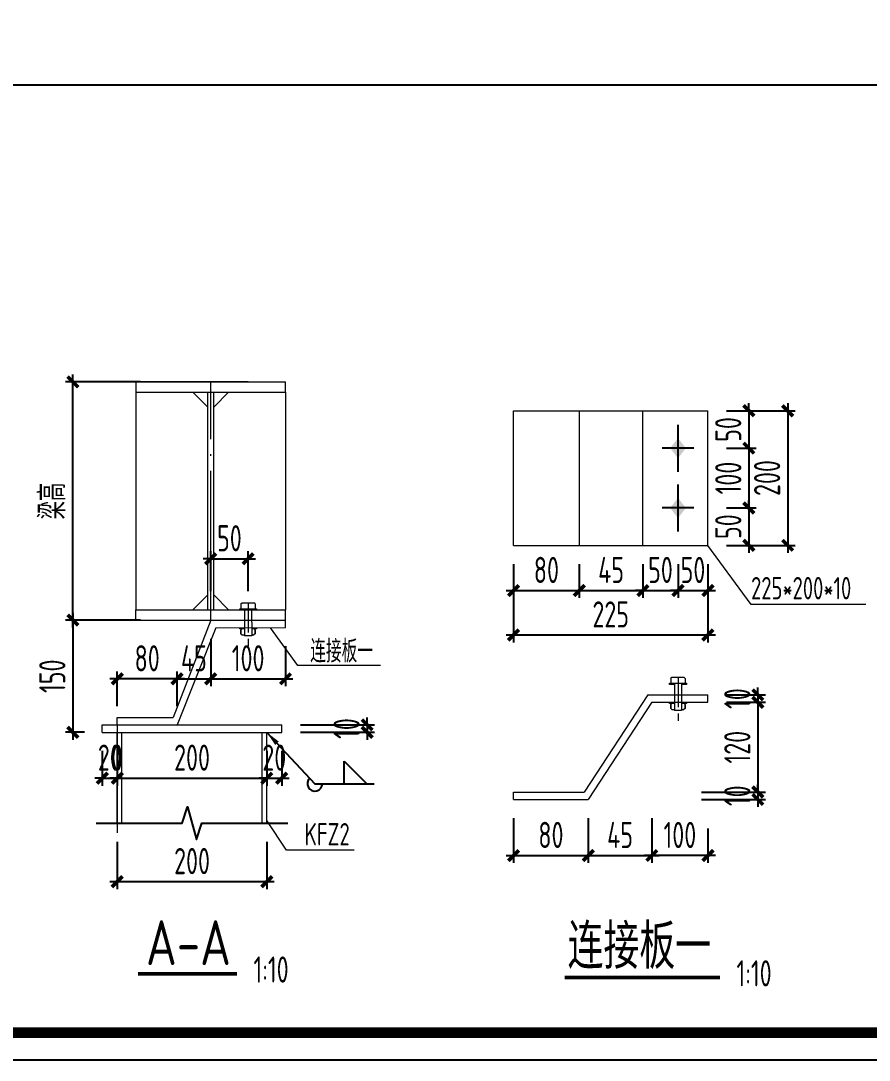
# Model space of a CAD drawing. Extents: x -3102990 to -851544, y -5293060 to -2540151.
# Drawn here: x -1105071 to -1093723, y -2690302 to -2676398 of the extents above; entities that cross this region are included whole.
import ezdxf

# ---------------------------------------------------------------- set-up
doc = ezdxf.new("R2010")
doc.units = 0
doc.header["$LTSCALE"] = 1000
doc.header["$PDMODE"] = 1
doc.linetypes.add('DOTE', pattern=[2.42, 2, -0.2, 0.02, -0.2])
doc.layers.get('0').update_dxf_attribs({"linetype": 'CONTINUOUS'})
doc.layers.get('Defpoints').update_dxf_attribs({"linetype": 'CONTINUOUS'})
for name, color, linetype in [('10', 7, 'CONTINUOUS'), ('AXIS', 253, 'DOTE'), ('BEAM_CON', 4, 'CONTINUOUS'), ('COLU', 7, 'CONTINUOUS'), ('DIM', 3, 'CONTINUOUS'), ('NUM', 7, 'CONTINUOUS'), ('PUB_TITLE', 4, 'CONTINUOUS'), ('TEXT', 7, 'CONTINUOUS'), ('THIN', 7, 'CONTINUOUS'), ('WELD', 7, 'CONTINUOUS')]:
    doc.layers.add(name, color=color, linetype=linetype)
doc.layers.add('yichutu', color=7, linetype='CONTINUOUS', true_color=0xffffff, plot=False)
doc.styles.add('TSSD_Dimension', font='tssdeng.shx', dxfattribs={"width": 0.7, "bigfont": 'Hztxt.shx'})
doc.styles.add('TSSD_Label', font='tssdeng.shx', dxfattribs={"width": 0.75, "bigfont": 'hztxt.shx'})
doc.styles.add('TSSD_Norm', font='Tssdeng.shx', dxfattribs={"width": 0.75, "bigfont": 'hztxt.shx'})
doc.styles.add('TSSD_Rein', font='Tssdeng.shx', dxfattribs={"width": 0.75, "bigfont": 'hztxt.shx'})
doc.dimstyles.new('TSSD_10_100', dxfattribs={"dimtxt": 350, "dimasz": 100, "dimexe": 100, "dimexo": 250, "dimgap": 100, "dimtad": 1, "dimdec": 0, "dimlfac": 0.1, "dimzin": 0, "dimdsep": 46, "dimtxsty": 'TSSD_Dimension', "dimblk": 'ARCHTICK', "dimcen": 0, "dimdle": 100, "dimclrt": 7, "dimadec": 0, "dimazin": 0, "dimtfac": 1, "dimtdec": 0, "dimtix": 1, "dimtmove": 2, "dimatfit": 3, "dimldrblk": 'ARCHTICK', "dimfxl": 1, "dimtolj": 1, "dimtzin": 0, "dimarcsym": 0})
doc.dimstyles.new('TSSD_50_100', dxfattribs={"dimtxt": 350, "dimasz": 100, "dimexe": 100, "dimexo": 250, "dimgap": 100, "dimtad": 1, "dimdec": 0, "dimlfac": 0.5, "dimzin": 0, "dimdsep": 46, "dimtxsty": 'TSSD_Dimension', "dimblk": 'ARCHTICK', "dimcen": 0, "dimdle": 100, "dimclrt": 7, "dimadec": 0, "dimazin": 0, "dimtfac": 1, "dimtdec": 0, "dimtix": 1, "dimtmove": 2, "dimatfit": 3, "dimfxl": 1, "dimtolj": 1, "dimtzin": 0, "dimarcsym": 0})
doc.dimstyles.new('TSSD_LEADER_STYLE_200.0', dxfattribs={"dimtxt": 700, "dimasz": 200, "dimexe": 200, "dimexo": 500, "dimgap": 0.09, "dimtad": 0, "dimtih": 1, "dimtoh": 1, "dimdec": 4, "dimzin": 0, "dimdsep": 46, "dimtxsty": 'Standard', "dimcen": 0.09, "dimdle": 200, "dimclrt": 7, "dimadec": 0, "dimazin": 0, "dimtfac": 1, "dimtdec": 4, "dimtofl": 0, "dimtmove": 0, "dimatfit": 3, "dimfxl": 1, "dimtolj": 1, "dimtzin": 0, "dimarcsym": 0})

# ---------------------------------------------------------------- blocks, each defined once
blk = doc.blocks.new('_ArchTick')
at = {"color": 0, "const_width": 0.5}
blk.add_lwpolyline([(-0.71, -0.71), (0.71, 0.71)], dxfattribs=at)
blk = doc.blocks.new('*D326')
at = {"layer": 'Defpoints', "color": 0, "ltscale": 1.5}
for p in [(-1139474, -2675905), (-1080474, -2675905), (-1080474, -2677256)]:
    blk.add_point(p, dxfattribs=at)
at = {"layer": 'DIM', "color": 0, "lineweight": -2, "ltscale": 1.5}
for p, q in [((-1139474, -2676155), (-1139474, -2677356)), ((-1080474, -2676155), (-1080474, -2677356)), ((-1139574, -2677256), (-1080374, -2677256))]:
    blk.add_line(p, q, dxfattribs=at)
at = {"layer": 'DIM', "color": 0, "lineweight": -2, "ltscale": 1.5, "xscale": 100, "yscale": 100, "zscale": 100, "rotation": 180}
blk.add_blockref('_ArchTick', (-1139474, -2677256), dxfattribs=at)
at = {"layer": 'DIM', "color": 0, "lineweight": -2, "ltscale": 1.5, "xscale": 100, "yscale": 100, "zscale": 100}
blk.add_blockref('_ArchTick', (-1080474, -2677256), dxfattribs=at)
at = {"layer": 'DIM', "color": 7, "ltscale": 1.5, "insert": (-1109974, -2676981), "char_height": 350, "attachment_point": 5, "style": 'TSSD_Dimension'}
blk.add_mtext('\\A1;29500', dxfattribs=at)
blk = doc.blocks.new('A$C6E092011')
at = {"layer": 'AXIS', "lineweight": 5, "ltscale": 0.2}
blk.add_line((67, 73), (67, -507), dxfattribs=at)
at = {"layer": 'BEAM_CON', "lineweight": 5}
for p, q in [((-30, 57), (-14, 73)), ((-30, 57), (-30, -7)), ((-14, 73), (146, 73)), ((162, 57), (146, 73)), ((162, 57), (162, -7)), ((18, -7), (19, -370)), ((114, -7), (115, -370)), ((-30, -290), (-15, -276)), ((162, -290), (148, -276)), ((-30, -342), (-30, -290)), ((-30, -290), (-30, -342)), ((-30, -342), (-14, -358)), ((-14, -358), (18, -358)), ((115, -370), (19, -370)), ((114, -358), (146, -358)), ((162, -342), (146, -358)), ((162, -342), (162, -290)), ((162, -290), (162, -342))]:
    blk.add_line(p, q, dxfattribs=at)
for points in [[(18, -21), (-45, -21), (-45, -7), (179, -7), (179, -21), (114, -21)], [(18, -276), (-45, -276), (-45, -261), (18, -261)], [(114, -261), (179, -261), (179, -276), (114, -276)]]:
    blk.add_lwpolyline(points, dxfattribs=at)
blk = doc.blocks.new('*D3079')
at = {"layer": 'Defpoints', "color": 0}
for p in [(-1098480, -2686815), (-1097480, -2686815), (-1097480, -2687564)]:
    blk.add_point(p, dxfattribs=at)
at = {"layer": 'DIM', "color": 0, "lineweight": -2}
for p, q in [((-1098480, -2687065), (-1098480, -2687664)), ((-1097480, -2687065), (-1097480, -2687664)), ((-1098580, -2687564), (-1097380, -2687564))]:
    blk.add_line(p, q, dxfattribs=at)
at = {"layer": 'DIM', "color": 0, "lineweight": -2, "xscale": 100, "yscale": 100, "zscale": 100, "rotation": 180}
blk.add_blockref('_ArchTick', (-1098480, -2687564), dxfattribs=at)
at = {"layer": 'DIM', "color": 0, "lineweight": -2, "xscale": 100, "yscale": 100, "zscale": 100}
blk.add_blockref('_ArchTick', (-1097480, -2687564), dxfattribs=at)
at = {"layer": 'DIM', "color": 7, "lineweight": 5, "insert": (-1097980, -2687289), "char_height": 350, "attachment_point": 5, "style": 'TSSD_Dimension'}
blk.add_mtext('\\A1;80', dxfattribs=at)
blk = doc.blocks.new('*D3080')
at = {"layer": 'Defpoints', "color": 0}
for p in [(-1097480, -2686815), (-1096630, -2686815), (-1096630, -2687564)]:
    blk.add_point(p, dxfattribs=at)
at = {"layer": 'DIM', "color": 0, "lineweight": -2}
for p, q in [((-1097480, -2687065), (-1097480, -2687664)), ((-1096630, -2687065), (-1096630, -2687664)), ((-1097580, -2687564), (-1096530, -2687564))]:
    blk.add_line(p, q, dxfattribs=at)
at = {"layer": 'DIM', "color": 0, "lineweight": -2, "xscale": 100, "yscale": 100, "zscale": 100, "rotation": 180}
blk.add_blockref('_ArchTick', (-1097480, -2687564), dxfattribs=at)
at = {"layer": 'DIM', "color": 0, "lineweight": -2, "xscale": 100, "yscale": 100, "zscale": 100}
blk.add_blockref('_ArchTick', (-1096630, -2687564), dxfattribs=at)
at = {"layer": 'DIM', "color": 7, "lineweight": 5, "insert": (-1097055, -2687289), "char_height": 350, "attachment_point": 5, "style": 'TSSD_Dimension'}
blk.add_mtext('\\A1;45', dxfattribs=at)
blk = doc.blocks.new('*D3081')
at = {"layer": 'Defpoints', "color": 0}
for p in [(-1096630, -2686953), (-1095880, -2686953), (-1096630, -2687564)]:
    blk.add_point(p, dxfattribs=at)
at = {"layer": 'DIM', "color": 0, "lineweight": -2}
for p, q in [((-1096630, -2687203), (-1096630, -2687664)), ((-1095880, -2687203), (-1095880, -2687664)), ((-1095780, -2687564), (-1096730, -2687564))]:
    blk.add_line(p, q, dxfattribs=at)
at = {"layer": 'DIM', "color": 0, "lineweight": -2, "xscale": 100, "yscale": 100, "zscale": 100, "rotation": 180}
blk.add_blockref('_ArchTick', (-1096630, -2687564), dxfattribs=at)
at = {"layer": 'DIM', "color": 0, "lineweight": -2, "xscale": 100, "yscale": 100, "zscale": 100}
blk.add_blockref('_ArchTick', (-1095880, -2687564), dxfattribs=at)
at = {"layer": 'DIM', "color": 7, "lineweight": 5, "insert": (-1096255, -2687289), "char_height": 350, "attachment_point": 5, "style": 'TSSD_Dimension'}
blk.add_mtext('\\A1;100', dxfattribs=at)
blk = doc.blocks.new('*D3082')
at = {"layer": 'Defpoints', "color": 0}
for p in [(-1095880, -2685415), (-1095880, -2685515), (-1095212, -2685515)]:
    blk.add_point(p, dxfattribs=at)
at = {"layer": 'DIM', "color": 0, "lineweight": -2}
for p, q in [((-1095212, -2685415), (-1095212, -2685315)), ((-1095630, -2685415), (-1095112, -2685415)), ((-1095212, -2685415), (-1095212, -2685515)), ((-1095630, -2685515), (-1095112, -2685515)), ((-1095212, -2685515), (-1095212, -2685615))]:
    blk.add_line(p, q, dxfattribs=at)
at = {"layer": 'DIM', "color": 0, "lineweight": -2, "xscale": 100, "yscale": 100, "zscale": 100}
for p, rotation in [((-1095212, -2685415), 270), ((-1095212, -2685515), 90)]:
    blk.add_blockref('_ArchTick', p, dxfattribs=dict(at, rotation=rotation))
at = {"layer": 'DIM', "color": 7, "lineweight": 5, "insert": (-1095487, -2685465), "char_height": 350, "attachment_point": 5, "rotation": 90, "style": 'TSSD_Dimension'}
blk.add_mtext('\\A1;10', dxfattribs=at)
blk = doc.blocks.new('*D3083')
at = {"layer": 'Defpoints', "color": 0}
for p in [(-1095880, -2685515), (-1096214, -2686715), (-1095212, -2686715)]:
    blk.add_point(p, dxfattribs=at)
at = {"layer": 'DIM', "color": 0, "lineweight": -2}
for p, q in [((-1095212, -2685415), (-1095212, -2686815)), ((-1095630, -2685515), (-1095112, -2685515)), ((-1095964, -2686715), (-1095112, -2686715))]:
    blk.add_line(p, q, dxfattribs=at)
at = {"layer": 'DIM', "color": 0, "lineweight": -2, "xscale": 100, "yscale": 100, "zscale": 100}
for p, rotation in [((-1095212, -2685515), 90), ((-1095212, -2686715), 270)]:
    blk.add_blockref('_ArchTick', p, dxfattribs=dict(at, rotation=rotation))
at = {"layer": 'DIM', "color": 7, "lineweight": 5, "insert": (-1095487, -2686115), "char_height": 350, "attachment_point": 5, "rotation": 90, "style": 'TSSD_Dimension'}
blk.add_mtext('\\A1;120', dxfattribs=at)
blk = doc.blocks.new('*D3084')
at = {"layer": 'Defpoints', "color": 0}
for p in [(-1096214, -2686715), (-1096214, -2686815), (-1095212, -2686815)]:
    blk.add_point(p, dxfattribs=at)
at = {"layer": 'DIM', "color": 0, "lineweight": -2}
for p, q in [((-1095964, -2686715), (-1095112, -2686715)), ((-1095212, -2686715), (-1095212, -2686615)), ((-1095212, -2686715), (-1095212, -2686815)), ((-1095964, -2686815), (-1095112, -2686815)), ((-1095212, -2686815), (-1095212, -2686915))]:
    blk.add_line(p, q, dxfattribs=at)
at = {"layer": 'DIM', "color": 0, "lineweight": -2, "xscale": 100, "yscale": 100, "zscale": 100}
for p, rotation in [((-1095212, -2686715), 270), ((-1095212, -2686815), 90)]:
    blk.add_blockref('_ArchTick', p, dxfattribs=dict(at, rotation=rotation))
at = {"layer": 'DIM', "color": 7, "lineweight": 5, "insert": (-1095487, -2686765), "char_height": 350, "attachment_point": 5, "rotation": 90, "style": 'TSSD_Dimension'}
blk.add_mtext('\\A1;10', dxfattribs=at)
blk = doc.blocks.new('A$C5C7C78FF')
at = {"layer": '10', "color": 0}
blk.add_solid([(27, -141, -192), (-73, -11, -192), (127, -11, -192), (27, 119, -192)], dxfattribs=at)
at = {"layer": 'AXIS', "color": 0, "linetype": 'ByBlock'}
for p, q in [((27, -311, -192), (27, 289, -192)), ((227, -11, -192), (-173, -11, -192))]:
    blk.add_line(p, q, dxfattribs=at)
blk = doc.blocks.new('*D3085')
at = {"layer": 'Defpoints', "color": 0}
for p in [(-1095880, -2681615), (-1095880, -2682115), (-1095333, -2682115)]:
    blk.add_point(p, dxfattribs=at)
at = {"layer": 'DIM', "color": 0, "lineweight": -2}
for p, q in [((-1095333, -2681615), (-1095333, -2681515)), ((-1095630, -2681615), (-1095233, -2681615)), ((-1095333, -2681615), (-1095333, -2682115)), ((-1095630, -2682115), (-1095233, -2682115)), ((-1095333, -2682115), (-1095333, -2682215))]:
    blk.add_line(p, q, dxfattribs=at)
at = {"layer": 'DIM', "color": 0, "lineweight": -2, "xscale": 100, "yscale": 100, "zscale": 100}
for p, rotation in [((-1095333, -2681615), 270), ((-1095333, -2682115), 90)]:
    blk.add_blockref('_ArchTick', p, dxfattribs=dict(at, rotation=rotation))
at = {"layer": 'DIM', "color": 7, "lineweight": 5, "insert": (-1095608, -2681865), "char_height": 350, "attachment_point": 5, "rotation": 90, "style": 'TSSD_Dimension'}
blk.add_mtext('\\A1;50', dxfattribs=at)
blk = doc.blocks.new('*D3086')
at = {"layer": 'Defpoints', "color": 0}
for p in [(-1095880, -2682115), (-1095880, -2682915), (-1095333, -2682915)]:
    blk.add_point(p, dxfattribs=at)
at = {"layer": 'DIM', "color": 0, "lineweight": -2}
for p, q in [((-1095333, -2682015), (-1095333, -2683015)), ((-1095630, -2682115), (-1095233, -2682115)), ((-1095630, -2682915), (-1095233, -2682915))]:
    blk.add_line(p, q, dxfattribs=at)
at = {"layer": 'DIM', "color": 0, "lineweight": -2, "xscale": 100, "yscale": 100, "zscale": 100}
for p, rotation in [((-1095333, -2682115), 90), ((-1095333, -2682915), 270)]:
    blk.add_blockref('_ArchTick', p, dxfattribs=dict(at, rotation=rotation))
at = {"layer": 'DIM', "color": 7, "lineweight": 5, "insert": (-1095608, -2682515), "char_height": 350, "attachment_point": 5, "rotation": 90, "style": 'TSSD_Dimension'}
blk.add_mtext('\\A1;100', dxfattribs=at)
blk = doc.blocks.new('*D3087')
at = {"layer": 'Defpoints', "color": 0}
for p in [(-1095880, -2682915), (-1095880, -2683415), (-1095333, -2683415)]:
    blk.add_point(p, dxfattribs=at)
at = {"layer": 'DIM', "color": 0, "lineweight": -2}
for p, q in [((-1095333, -2682915), (-1095333, -2682815)), ((-1095630, -2682915), (-1095233, -2682915)), ((-1095333, -2682915), (-1095333, -2683415)), ((-1095630, -2683415), (-1095233, -2683415)), ((-1095333, -2683415), (-1095333, -2683515))]:
    blk.add_line(p, q, dxfattribs=at)
at = {"layer": 'DIM', "color": 0, "lineweight": -2, "xscale": 100, "yscale": 100, "zscale": 100}
for p, rotation in [((-1095333, -2682915), 270), ((-1095333, -2683415), 90)]:
    blk.add_blockref('_ArchTick', p, dxfattribs=dict(at, rotation=rotation))
at = {"layer": 'DIM', "color": 7, "lineweight": 5, "insert": (-1095608, -2683165), "char_height": 350, "attachment_point": 5, "rotation": 90, "style": 'TSSD_Dimension'}
blk.add_mtext('\\A1;50', dxfattribs=at)
blk = doc.blocks.new('*D3088')
at = {"layer": 'Defpoints', "color": 0}
for p in [(-1095880, -2681615), (-1095880, -2683415), (-1094813, -2683415)]:
    blk.add_point(p, dxfattribs=at)
at = {"layer": 'DIM', "color": 0, "lineweight": -2}
for p, q in [((-1094813, -2681515), (-1094813, -2683515)), ((-1095630, -2681615), (-1094713, -2681615)), ((-1095630, -2683415), (-1094713, -2683415))]:
    blk.add_line(p, q, dxfattribs=at)
at = {"layer": 'DIM', "color": 0, "lineweight": -2, "xscale": 100, "yscale": 100, "zscale": 100}
for p, rotation in [((-1094813, -2681615), 90), ((-1094813, -2683415), 270)]:
    blk.add_blockref('_ArchTick', p, dxfattribs=dict(at, rotation=rotation))
at = {"layer": 'DIM', "color": 7, "lineweight": 5, "insert": (-1095088, -2682515), "char_height": 350, "attachment_point": 5, "rotation": 90, "style": 'TSSD_Dimension'}
blk.add_mtext('\\A1;200', dxfattribs=at)
blk = doc.blocks.new('*D3089')
at = {"layer": 'Defpoints', "color": 0}
for p in [(-1098480, -2683415), (-1097600, -2683415), (-1097600, -2684019)]:
    blk.add_point(p, dxfattribs=at)
at = {"layer": 'DIM', "color": 0, "lineweight": -2}
for p, q in [((-1098480, -2683665), (-1098480, -2684119)), ((-1097600, -2683665), (-1097600, -2684119)), ((-1098580, -2684019), (-1097500, -2684019))]:
    blk.add_line(p, q, dxfattribs=at)
at = {"layer": 'DIM', "color": 0, "lineweight": -2, "xscale": 100, "yscale": 100, "zscale": 100, "rotation": 180}
blk.add_blockref('_ArchTick', (-1098480, -2684019), dxfattribs=at)
at = {"layer": 'DIM', "color": 0, "lineweight": -2, "xscale": 100, "yscale": 100, "zscale": 100}
blk.add_blockref('_ArchTick', (-1097600, -2684019), dxfattribs=at)
at = {"layer": 'DIM', "color": 7, "lineweight": 5, "insert": (-1098040, -2683744), "char_height": 350, "attachment_point": 5, "style": 'TSSD_Dimension'}
blk.add_mtext('\\A1;80', dxfattribs=at)
blk = doc.blocks.new('*D3090')
at = {"layer": 'Defpoints', "color": 0}
for p in [(-1097600, -2683415), (-1096750, -2683415), (-1096750, -2684019)]:
    blk.add_point(p, dxfattribs=at)
at = {"layer": 'DIM', "color": 0, "lineweight": -2}
for p, q in [((-1097600, -2683665), (-1097600, -2684119)), ((-1096750, -2683665), (-1096750, -2684119)), ((-1097700, -2684019), (-1096650, -2684019))]:
    blk.add_line(p, q, dxfattribs=at)
at = {"layer": 'DIM', "color": 0, "lineweight": -2, "xscale": 100, "yscale": 100, "zscale": 100, "rotation": 180}
blk.add_blockref('_ArchTick', (-1097600, -2684019), dxfattribs=at)
at = {"layer": 'DIM', "color": 0, "lineweight": -2, "xscale": 100, "yscale": 100, "zscale": 100}
blk.add_blockref('_ArchTick', (-1096750, -2684019), dxfattribs=at)
at = {"layer": 'DIM', "color": 7, "lineweight": 5, "insert": (-1097175, -2683744), "char_height": 350, "attachment_point": 5, "style": 'TSSD_Dimension'}
blk.add_mtext('\\A1;45', dxfattribs=at)
blk = doc.blocks.new('*D3091')
at = {"layer": 'Defpoints', "color": 0}
for p in [(-1096750, -2683415), (-1096280, -2683415), (-1096280, -2684019)]:
    blk.add_point(p, dxfattribs=at)
at = {"layer": 'DIM', "color": 0, "lineweight": -2}
for p, q in [((-1096750, -2683665), (-1096750, -2684119)), ((-1096280, -2683665), (-1096280, -2684119)), ((-1096750, -2684019), (-1096850, -2684019)), ((-1096750, -2684019), (-1096280, -2684019)), ((-1096280, -2684019), (-1096180, -2684019))]:
    blk.add_line(p, q, dxfattribs=at)
at = {"layer": 'DIM', "color": 0, "lineweight": -2, "xscale": 100, "yscale": 100, "zscale": 100}
blk.add_blockref('_ArchTick', (-1096750, -2684019), dxfattribs=at)
at = {"layer": 'DIM', "color": 0, "lineweight": -2, "xscale": 100, "yscale": 100, "zscale": 100, "rotation": 180}
blk.add_blockref('_ArchTick', (-1096280, -2684019), dxfattribs=at)
at = {"layer": 'DIM', "color": 7, "lineweight": 5, "insert": (-1096515, -2683744), "char_height": 350, "attachment_point": 5, "style": 'TSSD_Dimension'}
blk.add_mtext('\\A1;50', dxfattribs=at)
blk = doc.blocks.new('*D3092')
at = {"layer": 'Defpoints', "color": 0}
for p in [(-1098480, -2683415), (-1095880, -2683415), (-1095880, -2684614)]:
    blk.add_point(p, dxfattribs=at)
at = {"layer": 'DIM', "color": 0, "lineweight": -2}
for p, q in [((-1098480, -2683665), (-1098480, -2684714)), ((-1095880, -2683665), (-1095880, -2684714)), ((-1098580, -2684614), (-1095780, -2684614))]:
    blk.add_line(p, q, dxfattribs=at)
at = {"layer": 'DIM', "color": 0, "lineweight": -2, "xscale": 100, "yscale": 100, "zscale": 100, "rotation": 180}
blk.add_blockref('_ArchTick', (-1098480, -2684614), dxfattribs=at)
at = {"layer": 'DIM', "color": 0, "lineweight": -2, "xscale": 100, "yscale": 100, "zscale": 100}
blk.add_blockref('_ArchTick', (-1095880, -2684614), dxfattribs=at)
at = {"layer": 'DIM', "color": 7, "lineweight": 5, "insert": (-1097180, -2684339), "char_height": 350, "attachment_point": 5, "style": 'TSSD_Dimension'}
blk.add_mtext('\\A1;225', dxfattribs=at)
blk = doc.blocks.new('*D3093')
at = {"layer": 'Defpoints', "color": 0}
for p in [(-1096280, -2683415), (-1095880, -2683415), (-1095880, -2684019)]:
    blk.add_point(p, dxfattribs=at)
at = {"layer": 'DIM', "color": 0, "lineweight": -2}
for p, q in [((-1096280, -2683665), (-1096280, -2684119)), ((-1095880, -2683665), (-1095880, -2684119)), ((-1096280, -2684019), (-1096380, -2684019)), ((-1096280, -2684019), (-1095880, -2684019)), ((-1095880, -2684019), (-1095780, -2684019))]:
    blk.add_line(p, q, dxfattribs=at)
at = {"layer": 'DIM', "color": 0, "lineweight": -2, "xscale": 100, "yscale": 100, "zscale": 100}
blk.add_blockref('_ArchTick', (-1096280, -2684019), dxfattribs=at)
at = {"layer": 'DIM', "color": 0, "lineweight": -2, "xscale": 100, "yscale": 100, "zscale": 100, "rotation": 180}
blk.add_blockref('_ArchTick', (-1095880, -2684019), dxfattribs=at)
at = {"layer": 'DIM', "color": 7, "lineweight": 5, "insert": (-1096080, -2683744), "char_height": 350, "attachment_point": 5, "style": 'TSSD_Dimension'}
blk.add_mtext('\\A1;50', dxfattribs=at)
blk = doc.blocks.new('*D3127')
at = {"layer": 'Defpoints', "color": 0}
for p in [(-1103219, -2684416), (-1104374, -2685916), (-1103969, -2685916)]:
    blk.add_point(p, dxfattribs=at)
at = {"layer": 'DIM', "color": 0, "lineweight": -2}
for p, q in [((-1104374, -2684316), (-1104374, -2686016)), ((-1103469, -2684416), (-1104474, -2684416)), ((-1104219, -2685916), (-1104474, -2685916))]:
    blk.add_line(p, q, dxfattribs=at)
at = {"layer": 'DIM', "color": 0, "lineweight": -2, "xscale": 100, "yscale": 100, "zscale": 100}
for p, rotation in [((-1104374, -2684416), 90), ((-1104374, -2685916), 270)]:
    blk.add_blockref('_ArchTick', p, dxfattribs=dict(at, rotation=rotation))
at = {"layer": 'DIM', "color": 7, "lineweight": 5, "insert": (-1104649, -2685166), "char_height": 350, "attachment_point": 5, "rotation": 90, "style": 'TSSD_Dimension'}
blk.add_mtext('\\A1;150', dxfattribs=at)
blk = doc.blocks.new('*D3128')
at = {"layer": 'Defpoints', "color": 0}
for p in [(-1104374, -2681228), (-1103219, -2681228), (-1103219, -2684416)]:
    blk.add_point(p, dxfattribs=at)
at = {"layer": 'DIM', "color": 0, "lineweight": -2}
for p, q in [((-1104374, -2684516), (-1104374, -2681128)), ((-1103469, -2681228), (-1104474, -2681228)), ((-1103469, -2684416), (-1104474, -2684416))]:
    blk.add_line(p, q, dxfattribs=at)
at = {"layer": 'DIM', "color": 0, "lineweight": -2, "xscale": 100, "yscale": 100, "zscale": 100}
for p, rotation in [((-1104374, -2681228), 90), ((-1104374, -2684416), 270)]:
    blk.add_blockref('_ArchTick', p, dxfattribs=dict(at, rotation=rotation))
at = {"layer": 'DIM', "color": 7, "lineweight": 5, "insert": (-1104649, -2682822), "char_height": 350, "attachment_point": 5, "rotation": 90, "style": 'TSSD_Dimension'}
blk.add_mtext('\\A1;梁高', dxfattribs=at)
blk = doc.blocks.new('*D3129')
at = {"layer": 'Defpoints', "color": 0}
for p in [(-1103980, -2685916), (-1103780, -2685916), (-1103780, -2686530)]:
    blk.add_point(p, dxfattribs=at)
at = {"layer": 'DIM', "color": 0, "lineweight": -2}
for p, q in [((-1103980, -2686166), (-1103980, -2686630)), ((-1103780, -2686166), (-1103780, -2686630)), ((-1103980, -2686530), (-1104080, -2686530)), ((-1103980, -2686530), (-1103780, -2686530)), ((-1103780, -2686530), (-1103680, -2686530))]:
    blk.add_line(p, q, dxfattribs=at)
at = {"layer": 'DIM', "color": 0, "lineweight": -2, "xscale": 100, "yscale": 100, "zscale": 100}
blk.add_blockref('_ArchTick', (-1103980, -2686530), dxfattribs=at)
at = {"layer": 'DIM', "color": 0, "lineweight": -2, "xscale": 100, "yscale": 100, "zscale": 100, "rotation": 180}
blk.add_blockref('_ArchTick', (-1103780, -2686530), dxfattribs=at)
at = {"layer": 'DIM', "color": 7, "lineweight": 5, "insert": (-1103880, -2686255), "char_height": 350, "attachment_point": 5, "style": 'TSSD_Dimension'}
blk.add_mtext('\\A1;20', dxfattribs=at)
blk = doc.blocks.new('*D3130')
at = {"layer": 'Defpoints', "color": 0}
for p in [(-1103780, -2685916), (-1103780, -2685916), (-1103780, -2686530)]:
    blk.add_point(p, dxfattribs=at)
at = {"layer": 'DIM', "color": 0, "lineweight": -2}
for p, q in [((-1103780, -2686166), (-1103780, -2686630)), ((-1103780, -2686166), (-1103780, -2686630)), ((-1103780, -2686530), (-1103880, -2686530)), ((-1103780, -2686530), (-1103680, -2686530))]:
    blk.add_line(p, q, dxfattribs=at)
at = {"layer": 'DIM', "color": 0, "lineweight": -2, "xscale": 100, "yscale": 100, "zscale": 100}
blk.add_blockref('_ArchTick', (-1103780, -2686530), dxfattribs=at)
at = {"layer": 'DIM', "color": 0, "lineweight": -2, "xscale": 100, "yscale": 100, "zscale": 100, "rotation": 180}
blk.add_blockref('_ArchTick', (-1103780, -2686530), dxfattribs=at)
at = {"layer": 'DIM', "color": 7, "lineweight": 5, "insert": (-1103780, -2686255), "char_height": 350, "attachment_point": 5, "style": 'TSSD_Dimension'}
blk.add_mtext('\\A1;0', dxfattribs=at)
blk = doc.blocks.new('*D3131')
at = {"layer": 'Defpoints', "color": 0}
for p in [(-1101780, -2685916), (-1101580, -2685916), (-1101580, -2686530)]:
    blk.add_point(p, dxfattribs=at)
at = {"layer": 'DIM', "color": 0, "lineweight": -2}
for p, q in [((-1101780, -2686166), (-1101780, -2686630)), ((-1101580, -2686166), (-1101580, -2686630)), ((-1101780, -2686530), (-1101880, -2686530)), ((-1101780, -2686530), (-1101580, -2686530)), ((-1101580, -2686530), (-1101480, -2686530))]:
    blk.add_line(p, q, dxfattribs=at)
at = {"layer": 'DIM', "color": 0, "lineweight": -2, "xscale": 100, "yscale": 100, "zscale": 100}
blk.add_blockref('_ArchTick', (-1101780, -2686530), dxfattribs=at)
at = {"layer": 'DIM', "color": 0, "lineweight": -2, "xscale": 100, "yscale": 100, "zscale": 100, "rotation": 180}
blk.add_blockref('_ArchTick', (-1101580, -2686530), dxfattribs=at)
at = {"layer": 'DIM', "color": 7, "lineweight": 5, "insert": (-1101680, -2686255), "char_height": 350, "attachment_point": 5, "style": 'TSSD_Dimension'}
blk.add_mtext('\\A1;20', dxfattribs=at)
blk = doc.blocks.new('*D3132')
at = {"layer": 'Defpoints', "color": 0}
for p in [(-1103780, -2685916), (-1101780, -2685916), (-1101780, -2686530)]:
    blk.add_point(p, dxfattribs=at)
at = {"layer": 'DIM', "color": 0, "lineweight": -2}
for p, q in [((-1103780, -2686166), (-1103780, -2686630)), ((-1101780, -2686166), (-1101780, -2686630)), ((-1103880, -2686530), (-1101680, -2686530))]:
    blk.add_line(p, q, dxfattribs=at)
at = {"layer": 'DIM', "color": 0, "lineweight": -2, "xscale": 100, "yscale": 100, "zscale": 100, "rotation": 180}
blk.add_blockref('_ArchTick', (-1103780, -2686530), dxfattribs=at)
at = {"layer": 'DIM', "color": 0, "lineweight": -2, "xscale": 100, "yscale": 100, "zscale": 100}
blk.add_blockref('_ArchTick', (-1101780, -2686530), dxfattribs=at)
at = {"layer": 'DIM', "color": 7, "lineweight": 5, "insert": (-1102780, -2686255), "char_height": 350, "attachment_point": 5, "style": 'TSSD_Dimension'}
blk.add_mtext('\\A1;200', dxfattribs=at)
blk = doc.blocks.new('*D3133')
at = {"layer": 'Defpoints', "color": 0}
for p in [(-1103780, -2687131), (-1101780, -2687131), (-1101780, -2687914)]:
    blk.add_point(p, dxfattribs=at)
at = {"layer": 'DIM', "color": 0, "lineweight": -2}
for p, q in [((-1103780, -2687381), (-1103780, -2688014)), ((-1101780, -2687381), (-1101780, -2688014)), ((-1103880, -2687914), (-1101680, -2687914))]:
    blk.add_line(p, q, dxfattribs=at)
at = {"layer": 'DIM', "color": 0, "lineweight": -2, "xscale": 100, "yscale": 100, "zscale": 100, "rotation": 180}
blk.add_blockref('_ArchTick', (-1103780, -2687914), dxfattribs=at)
at = {"layer": 'DIM', "color": 0, "lineweight": -2, "xscale": 100, "yscale": 100, "zscale": 100}
blk.add_blockref('_ArchTick', (-1101780, -2687914), dxfattribs=at)
at = {"layer": 'DIM', "color": 7, "lineweight": 5, "insert": (-1102780, -2687639), "char_height": 350, "attachment_point": 5, "style": 'TSSD_Dimension'}
blk.add_mtext('\\A1;200', dxfattribs=at)
blk = doc.blocks.new('*D3134')
at = {"layer": 'Defpoints', "color": 0, "ltscale": 1.5}
for p in [(-1103780, -2685201), (-1103780, -2685816), (-1102980, -2685816)]:
    blk.add_point(p, dxfattribs=at)
at = {"layer": 'DIM', "color": 0, "lineweight": -2, "ltscale": 1.5}
for p, q in [((-1102880, -2685201), (-1103880, -2685201)), ((-1103780, -2685566), (-1103780, -2685101)), ((-1102980, -2685566), (-1102980, -2685101))]:
    blk.add_line(p, q, dxfattribs=at)
at = {"layer": 'DIM', "color": 0, "lineweight": -2, "ltscale": 1.5, "xscale": 100, "yscale": 100, "zscale": 100, "rotation": 180}
blk.add_blockref('_ArchTick', (-1103780, -2685201), dxfattribs=at)
at = {"layer": 'DIM', "color": 0, "lineweight": -2, "ltscale": 1.5, "xscale": 100, "yscale": 100, "zscale": 100}
blk.add_blockref('_ArchTick', (-1102980, -2685201), dxfattribs=at)
at = {"layer": 'DIM', "color": 7, "lineweight": 5, "ltscale": 1.5, "insert": (-1103380, -2684926), "char_height": 350, "attachment_point": 5, "style": 'TSSD_Dimension'}
blk.add_mtext('\\A1;80', dxfattribs=at)
blk = doc.blocks.new('*D3135')
at = {"layer": 'Defpoints', "color": 0, "ltscale": 1.5}
for p in [(-1102530, -2684416), (-1102530, -2685201), (-1102980, -2685816)]:
    blk.add_point(p, dxfattribs=at)
at = {"layer": 'DIM', "color": 0, "lineweight": -2, "ltscale": 1.5}
for p, q in [((-1102530, -2684666), (-1102530, -2685301)), ((-1102980, -2685201), (-1103080, -2685201)), ((-1102980, -2685566), (-1102980, -2685101)), ((-1102980, -2685201), (-1102530, -2685201)), ((-1102530, -2685201), (-1102430, -2685201))]:
    blk.add_line(p, q, dxfattribs=at)
at = {"layer": 'DIM', "color": 0, "lineweight": -2, "ltscale": 1.5, "xscale": 100, "yscale": 100, "zscale": 100}
blk.add_blockref('_ArchTick', (-1102980, -2685201), dxfattribs=at)
at = {"layer": 'DIM', "color": 0, "lineweight": -2, "ltscale": 1.5, "xscale": 100, "yscale": 100, "zscale": 100, "rotation": 180}
blk.add_blockref('_ArchTick', (-1102530, -2685201), dxfattribs=at)
at = {"layer": 'DIM', "color": 7, "lineweight": 5, "ltscale": 1.5, "insert": (-1102755, -2684926), "char_height": 350, "attachment_point": 5, "style": 'TSSD_Dimension'}
blk.add_mtext('\\A1;45', dxfattribs=at)
blk = doc.blocks.new('*D3136')
at = {"layer": 'Defpoints', "color": 0, "ltscale": 1.5}
for p in [(-1102530, -2684416), (-1101530, -2684515), (-1101530, -2685201)]:
    blk.add_point(p, dxfattribs=at)
at = {"layer": 'DIM', "color": 0, "lineweight": -2, "ltscale": 1.5}
for p, q in [((-1102530, -2684666), (-1102530, -2685301)), ((-1101530, -2684765), (-1101530, -2685301)), ((-1102630, -2685201), (-1101430, -2685201))]:
    blk.add_line(p, q, dxfattribs=at)
at = {"layer": 'DIM', "color": 0, "lineweight": -2, "ltscale": 1.5, "xscale": 100, "yscale": 100, "zscale": 100, "rotation": 180}
blk.add_blockref('_ArchTick', (-1102530, -2685201), dxfattribs=at)
at = {"layer": 'DIM', "color": 0, "lineweight": -2, "ltscale": 1.5, "xscale": 100, "yscale": 100, "zscale": 100}
blk.add_blockref('_ArchTick', (-1101530, -2685201), dxfattribs=at)
at = {"layer": 'DIM', "color": 7, "lineweight": 5, "ltscale": 1.5, "insert": (-1102030, -2684926), "char_height": 350, "attachment_point": 5, "style": 'TSSD_Dimension'}
blk.add_mtext('\\A1;100', dxfattribs=at)
blk = doc.blocks.new('*D3137')
at = {"layer": 'Defpoints', "color": 0, "ltscale": 1.5}
for p in [(-1102030, -2683595), (-1102530, -2684276), (-1102030, -2684276)]:
    blk.add_point(p, dxfattribs=at)
at = {"layer": 'DIM', "color": 0, "lineweight": -2, "ltscale": 1.5}
for p, q in [((-1102530, -2684026), (-1102530, -2683495)), ((-1102030, -2684026), (-1102030, -2683495)), ((-1102530, -2683595), (-1102630, -2683595)), ((-1102530, -2683595), (-1102030, -2683595)), ((-1102030, -2683595), (-1101930, -2683595))]:
    blk.add_line(p, q, dxfattribs=at)
at = {"layer": 'DIM', "color": 0, "lineweight": -2, "ltscale": 1.5, "xscale": 100, "yscale": 100, "zscale": 100}
blk.add_blockref('_ArchTick', (-1102530, -2683595), dxfattribs=at)
at = {"layer": 'DIM', "color": 0, "lineweight": -2, "ltscale": 1.5, "xscale": 100, "yscale": 100, "zscale": 100, "rotation": 180}
blk.add_blockref('_ArchTick', (-1102030, -2683595), dxfattribs=at)
at = {"layer": 'DIM', "color": 7, "lineweight": 5, "ltscale": 1.5, "insert": (-1102280, -2683320), "char_height": 350, "attachment_point": 5, "style": 'TSSD_Dimension'}
blk.add_mtext('\\A1;50', dxfattribs=at)
blk = doc.blocks.new('*D3138')
at = {"layer": 'Defpoints', "color": 0, "ltscale": 1.5}
for p in [(-1101580, -2685816), (-1101580, -2685916), (-1100438, -2685916)]:
    blk.add_point(p, dxfattribs=at)
at = {"layer": 'DIM', "color": 0, "lineweight": -2, "ltscale": 1.5}
for p, q in [((-1100438, -2685816), (-1100438, -2685716)), ((-1101330, -2685816), (-1100338, -2685816)), ((-1100438, -2685816), (-1100438, -2685916)), ((-1101330, -2685916), (-1100338, -2685916)), ((-1100438, -2685916), (-1100438, -2686016))]:
    blk.add_line(p, q, dxfattribs=at)
at = {"layer": 'DIM', "color": 0, "lineweight": -2, "ltscale": 1.5, "xscale": 100, "yscale": 100, "zscale": 100}
for p, rotation in [((-1100438, -2685816), 270), ((-1100438, -2685916), 90)]:
    blk.add_blockref('_ArchTick', p, dxfattribs=dict(at, rotation=rotation))
at = {"layer": 'DIM', "color": 7, "lineweight": 5, "ltscale": 1.5, "insert": (-1100713, -2685866), "char_height": 350, "attachment_point": 5, "rotation": 90, "style": 'TSSD_Dimension'}
blk.add_mtext('\\A1;10', dxfattribs=at)
blk = doc.blocks.new('_WELD004')
at = {"color": 0, "linetype": 'ByBlock'}
for p, q in [((0, 1), (1, 0)), ((0, 0), (0, 1))]:
    blk.add_line(p, q, dxfattribs=at)
blk = doc.blocks.new('A$C154754DE')
at = {"layer": 'PUB_TITLE'}
blk.add_lwpolyline([(0, 0), (0, 59400), (105125, 59400), (105125, 0)], close=True, dxfattribs=at)
at = {"layer": 'PUB_TITLE', "const_width": 141}
blk.add_lwpolyline([(103711, 369), (103711, 58781), (1429, 58781), (1429, 369), (103711, 369)], dxfattribs=at)
blk = doc.blocks.new('yct-1051-594-105125-59399.99998844-100-1002.0')
at = {"layer": 'yichutu', "color": 7, "true_color": 0xffffff}
blk.add_lwpolyline([(0, 0), (0, 59400), (105125, 59400), (105125, 0)], close=True, dxfattribs=at)

msp = doc.modelspace()

# ---------------------------------------------------------------- linework, layer by layer
at = {"layer": 'AXIS', "linetype": 'DOTE', "lineweight": 5}
for p, q in [((-1102530.44, -2684416.45), (-1102530.44, -2681228.1)), ((-1103780.44, -2685816.45), (-1103780.44, -2687261.03))]:
    msp.add_line(p, q, dxfattribs=at)
at = {"layer": 'BEAM_CON', "lineweight": 5}
for p, q in [((-1103530.44, -2681228.1), (-1101530.44, -2681228.1)), ((-1103530.44, -2681228.1), (-1103530.44, -2681368.1)), ((-1101530.44, -2681368.1), (-1101530.44, -2681228.1)), ((-1103530.44, -2681368.1), (-1101530.44, -2681368.1)), ((-1103530.44, -2681368.1), (-1103530.44, -2684276.45)), ((-1102570.44, -2681568.1), (-1102770.44, -2681368.1)), ((-1102570.44, -2684276.45), (-1102570.44, -2681368.1)), ((-1102490.44, -2684276.45), (-1102490.44, -2681368.1)), ((-1102490.44, -2681568.1), (-1102290.44, -2681368.1)), ((-1101530.44, -2681368.1), (-1101530.44, -2684276.45)), ((-1098479.88, -2683415.45), (-1098479.88, -2681615.45)), ((-1098479.88, -2681615.45), (-1095879.88, -2681615.45)), ((-1097599.71, -2683415.45), (-1097599.71, -2681615.45)), ((-1096749.71, -2683415.45), (-1096749.71, -2681615.45)), ((-1095879.88, -2683415.45), (-1095879.88, -2681615.45)), ((-1098479.88, -2683415.45), (-1095879.88, -2683415.45)), ((-1102570.44, -2684076.45), (-1102770.44, -2684276.45)), ((-1102490.44, -2684076.45), (-1102290.44, -2684276.45)), ((-1103530.44, -2684276.45), (-1101530.44, -2684276.45)), ((-1103530.44, -2684416.45), (-1103530.44, -2684276.45)), ((-1101530.44, -2684416.45), (-1101530.44, -2684276.45)), ((-1103530.44, -2684416.45), (-1101530.44, -2684416.45)), ((-1102530.44, -2684416.45), (-1103034.54, -2685716.45)), ((-1102463.72, -2684516.45), (-1102980.44, -2685816.45)), ((-1102463.72, -2684516.45), (-1101530.44, -2684515.4)), ((-1102134.54, -2684416.45), (-1101530.44, -2684416.45)), ((-1101580.44, -2684416.45), (-1101580.44, -2684415.23)), ((-1101530.44, -2684515.4), (-1101530.44, -2684416.45)), ((-1096683.97, -2685414.57), (-1097533.97, -2686714.57)), ((-1096683.97, -2685414.57), (-1095879.88, -2685414.57)), ((-1095879.88, -2685514.57), (-1095879.88, -2685414.57)), ((-1096629.88, -2685514.57), (-1097479.88, -2686814.57)), ((-1096629.88, -2685514.57), (-1095879.88, -2685514.57)), ((-1103780.44, -2685716.45), (-1103034.54, -2685716.45)), ((-1103780.44, -2685816.45), (-1103780.44, -2685716.45)), ((-1103980.44, -2685816.45), (-1101580.44, -2685816.45)), ((-1103980.44, -2685916.45), (-1103980.44, -2685816.45)), ((-1103980.44, -2685916.45), (-1103980.44, -2685816.45)), ((-1101580.44, -2685916.45), (-1101580.44, -2685816.45)), ((-1103980.44, -2685916.45), (-1101580.44, -2685916.45)), ((-1103780.44, -2687131.01), (-1103780.44, -2685916.45)), ((-1103720.44, -2687131.01), (-1103720.44, -2685916.45)), ((-1101840.44, -2687131.01), (-1101840.44, -2685916.45)), ((-1101780.44, -2687131.01), (-1101780.44, -2685916.45)), ((-1098479.88, -2686714.57), (-1097533.97, -2686714.57)), ((-1098479.88, -2686814.57), (-1098479.88, -2686714.57)), ((-1098479.88, -2686814.57), (-1097479.88, -2686814.57))]:
    msp.add_line(p, q, dxfattribs=at)
at = {"layer": 'BEAM_CON', "lineweight": 5, "ltscale": 1.5}
msp.add_line((-1102030.44, -2681228.1), (-1103530.44, -2681228.1), dxfattribs=at)
at = {"layer": 'COLU', "lineweight": 5}
for p, q in [((-1101366.57, -2685021.35, -38.48), (-1101731.77, -2684516.45)), ((-1101517.48, -2687493.05, -48), (-1101780.44, -2687093.95, -24.33))]:
    msp.add_line(p, q, dxfattribs=at)
at = {"layer": 'NUM', "const_width": 50}
for points in [[(-1103502.31, -2689146.35), (-1102179.59, -2689146.35)], [(-1097797.31, -2689196.98), (-1095719.17, -2689196.98)]]:
    msp.add_lwpolyline(points, dxfattribs=at)
at = {"layer": 'TEXT', "lineweight": 5}
for p, q in [((-1095299.54, -2684208.39), (-1095879.88, -2683415.45)), ((-1093769.89, -2684208.39), (-1095299.54, -2684208.39)), ((-1100259.8, -2685021.35, -38.48), (-1101366.57, -2685021.35, -38.48)), ((-1100610.19, -2687493.05, -48), (-1101517.48, -2687493.05, -48))]:
    msp.add_line(p, q, dxfattribs=at)
at = {"layer": 'THIN', "ltscale": 1.5}
msp.add_lwpolyline([(-1104060.44, -2687131.01), (-1102910.44, -2687131.01), (-1102840.44, -2686911.01), (-1102720.44, -2687351.01), (-1102650.44, -2687131.01), (-1101500.44, -2687131.01)], dxfattribs=at)
at = {"layer": 'WELD'}
msp.add_line((-1101136.27, -2686604.15), (-1100343.36, -2686604.15), dxfattribs=at)
msp.add_arc((-1101136.27, -2686604.15), 100, 133.128219, 0, dxfattribs=at)

# ---------------------------------------------------------------- block references
at = {"ltscale": 1.5}
msp.add_blockref('A$C154754DE', (-1149736.98, -2690302.41), dxfattribs=at)
at = {"layer": 'BEAM_CON', "lineweight": 5}
for p in [(-1102097.46, -2684255.27), (-1096346.89, -2685253.38)]:
    msp.add_blockref('A$C6E092011', p, dxfattribs=at)
at = {"layer": 'COLU', "linetype": 'ByBlock', "xscale": 1.048319999943487, "yscale": 1.048320000059903, "zscale": 1.048319999999649}
for p in [(-1096308.42, -2682103.72, 201.28), (-1096308.42, -2682903.72, 201.28)]:
    msp.add_blockref('A$C5C7C78FF', p, dxfattribs=at)
at = {"layer": 'WELD', "xscale": 300, "yscale": 300, "zscale": 300}
msp.add_blockref('_WELD004', (-1100743.36, -2686604.15), dxfattribs=at)
at = {"layer": 'yichutu'}
msp.add_blockref('yct-1051-594-105125-59399.99998844-100-1002.0', (-1149736.98, -2690302.4), dxfattribs=at)

# ---------------------------------------------------------------- texts
at = {"layer": 'TEXT', "lineweight": 9, "style": 'TSSD_Norm', "width": 0.7}
msp.add_text('225*200*10', height=300, dxfattribs=at).set_placement((-1095302.85, -2684138.05))
at = {"layer": 'TEXT', "lineweight": 5}
for s, height, style, width, p in [('连接板一', 300, 'TSSD_Rein', 0.7, (-1101199.16, -2684982.24, -38.48)), ('KFZ2', 300, 'TSSD_Rein', 0.7, (-1101275.74, -2687429.59, -48)), ('A-A', 600, 'TSSD_Label', 0.8, (-1103396.17, -2689029.51)), ('连接板一', 600, 'TSSD_Label', 0.8, (-1097757.38, -2689080.15)), ('1:10', 350, 'TSSD_Rein', 0.7, (-1101958.13, -2689264.45, -910)), ('1:10', 350, 'TSSD_Rein', 0.7, (-1095497.72, -2689315.08, -910))]:
    msp.add_text(s, height=height, dxfattribs=dict(at, style=style, width=width)).set_placement(p)

# ---------------------------------------------------------------- dimensions: what is measured, and where the dimension line sits
at = {"layer": 'DIM', "ltscale": 1.5}
dim = msp.add_linear_dim(base=(-1080474.31, -2677256.32), p1=(-1139474.31, -2675905.11), p2=(-1080474.31, -2675905.11), dimstyle='TSSD_50_100', dxfattribs=at)
dim.commit()
dim.dimension.update_dxf_attribs({"geometry": '*D326', "text_midpoint": (-1109974.31, -2676981.32)})
at = {"layer": 'DIM', "lineweight": 5}
for base, p1, p2, text, picture, middle in [((-1104374.23, -2681228.1), (-1103219.16, -2684416.45), (-1103219.16, -2681228.1), '梁高', '*D3128', (-1104649.23, -2682822.28)), ((-1095332.78, -2682115.45), (-1095879.88, -2681615.45), (-1095879.88, -2682115.45), '50', '*D3085', (-1095607.78, -2681865.45)), ((-1094812.95, -2683415.45), (-1095879.88, -2681615.45), (-1095879.88, -2683415.45), '200', '*D3088', (-1095087.95, -2682515.45)), ((-1095332.78, -2682915.45), (-1095879.88, -2682115.45), (-1095879.88, -2682915.45), '100', '*D3086', (-1095607.78, -2682515.45)), ((-1095332.78, -2683415.45), (-1095879.88, -2682915.45), (-1095879.88, -2683415.45), '50', '*D3087', (-1095607.78, -2683165.45))]:
    dim = msp.add_linear_dim(base=base, p1=p1, p2=p2, angle=90, text=text, dimstyle='TSSD_10_100', dxfattribs=at)
    dim.commit()
    dim.dimension.update_dxf_attribs({"geometry": picture, "text_midpoint": middle})
at = {"layer": 'DIM', "lineweight": 5, "ltscale": 1.5}
for base, p1, p2, picture, middle in [((-1102030.44, -2683594.58), (-1102530.44, -2684276.45), (-1102030.44, -2684276.45), '*D3137', (-1102280.44, -2683319.58)), ((-1102530.44, -2685200.8), (-1102980.44, -2685816.45), (-1102530.44, -2684416.45), '*D3135', (-1102755.44, -2684925.8)), ((-1101530.44, -2685200.8), (-1102530.44, -2684416.45), (-1101530.44, -2684515.4), '*D3136', (-1102030.44, -2684925.8)), ((-1103780.44, -2685200.8), (-1102980.44, -2685816.45), (-1103780.44, -2685816.45), '*D3134', (-1103380.44, -2684925.8))]:
    dim = msp.add_linear_dim(base=base, p1=p1, p2=p2, dimstyle='TSSD_10_100', dxfattribs=at)
    dim.commit()
    dim.dimension.update_dxf_attribs({"geometry": picture, "text_midpoint": middle})
at = {"layer": 'DIM', "lineweight": 5}
for base, p1, p2, text, picture, middle in [((-1097599.71, -2684018.8), (-1098479.88, -2683415.45), (-1097599.71, -2683415.45), '80', '*D3089', (-1098039.79, -2683743.8)), ((-1095879.88, -2684614.23), (-1098479.88, -2683415.45), (-1095879.88, -2683415.45), '225', '*D3092', (-1097179.88, -2684339.23)), ((-1096749.71, -2684018.8), (-1097599.71, -2683415.45), (-1096749.71, -2683415.45), '45', '*D3090', (-1097174.71, -2683743.8)), ((-1096279.88, -2684018.8), (-1096749.71, -2683415.45), (-1096279.88, -2683415.45), '50', '*D3091', (-1096514.79, -2683743.8)), ((-1095879.88, -2684018.8), (-1096279.88, -2683415.45), (-1095879.88, -2683415.45), '50', '*D3093', (-1096079.88, -2683743.8)), ((-1097479.88, -2687563.64), (-1098479.88, -2686814.57), (-1097479.88, -2686814.57), '80', '*D3079', (-1097979.88, -2687288.64)), ((-1096629.88, -2687563.64), (-1097479.88, -2686814.57), (-1096629.88, -2686814.57), '45', '*D3080', (-1097054.88, -2687288.64)), ((-1096629.88, -2687563.64), (-1095879.88, -2686952.77), (-1096629.88, -2686952.77), '100', '*D3081', (-1096254.88, -2687288.64))]:
    dim = msp.add_linear_dim(base=base, p1=p1, p2=p2, text=text, dimstyle='TSSD_10_100', dxfattribs=at)
    dim.commit()
    dim.dimension.update_dxf_attribs({"geometry": picture, "text_midpoint": middle})
for base, p1, p2, picture, middle in [((-1104374.23, -2685916.45), (-1103219.16, -2684416.45), (-1103969.16, -2685916.45), '*D3127', (-1104649.23, -2685166.45)), ((-1095211.76, -2685514.57), (-1095879.88, -2685414.57), (-1095879.88, -2685514.57), '*D3082', (-1095486.76, -2685464.57)), ((-1095211.76, -2686714.57), (-1095879.88, -2685514.57), (-1096214.33, -2686714.57), '*D3083', (-1095486.76, -2686114.57)), ((-1095211.76, -2686814.57), (-1096214.33, -2686714.57), (-1096214.33, -2686814.57), '*D3084', (-1095486.76, -2686764.57))]:
    dim = msp.add_linear_dim(base=base, p1=p1, p2=p2, angle=90, dimstyle='TSSD_10_100', dxfattribs=at)
    dim.commit()
    dim.dimension.update_dxf_attribs({"geometry": picture, "text_midpoint": middle})
at = {"layer": 'DIM', "lineweight": 5, "ltscale": 1.5}
dim = msp.add_linear_dim(base=(-1100438.44, -2685916.45), p1=(-1101580.44, -2685816.45), p2=(-1101580.44, -2685916.45), angle=90, dimstyle='TSSD_10_100', dxfattribs=at)
dim.commit()
dim.dimension.update_dxf_attribs({"geometry": '*D3138', "text_midpoint": (-1100713.44, -2685866.45)})
at = {"layer": 'DIM', "lineweight": 5}
for base, p1, p2, picture, middle in [((-1103780.44, -2686529.65), (-1103980.44, -2685916.45), (-1103780.44, -2685916.45), '*D3129', (-1103880.44, -2686254.65)), ((-1103780.44331663, -2686529.65358986), (-1103780.44331663, -2685916.45392028), (-1103780.44331663, -2685916.45392028), '*D3130', (-1103780.44331663, -2686254.65358986)), ((-1101780.44, -2686529.65), (-1103780.44, -2685916.45), (-1101780.44, -2685916.45), '*D3132', (-1102780.44, -2686254.65)), ((-1101580.44, -2686529.65), (-1101780.44, -2685916.45), (-1101580.44, -2685916.45), '*D3131', (-1101680.44, -2686254.65)), ((-1101780.44, -2687914.38), (-1103780.44, -2687131.01), (-1101780.44, -2687131.01), '*D3133', (-1102780.44, -2687639.38))]:
    dim = msp.add_linear_dim(base=base, p1=p1, p2=p2, dimstyle='TSSD_10_100', dxfattribs=at)
    dim.commit()
    dim.dimension.update_dxf_attribs({"geometry": picture, "text_midpoint": middle})

# ---------------------------------------------------------------- leaders
at = {"layer": 'WELD'}
msp.add_leader([(-1101780.44, -2685916.45), (-1101136.27, -2686604.15)], dimstyle='TSSD_LEADER_STYLE_200.0', dxfattribs=at)

doc.saveas('drawing.dxf')
